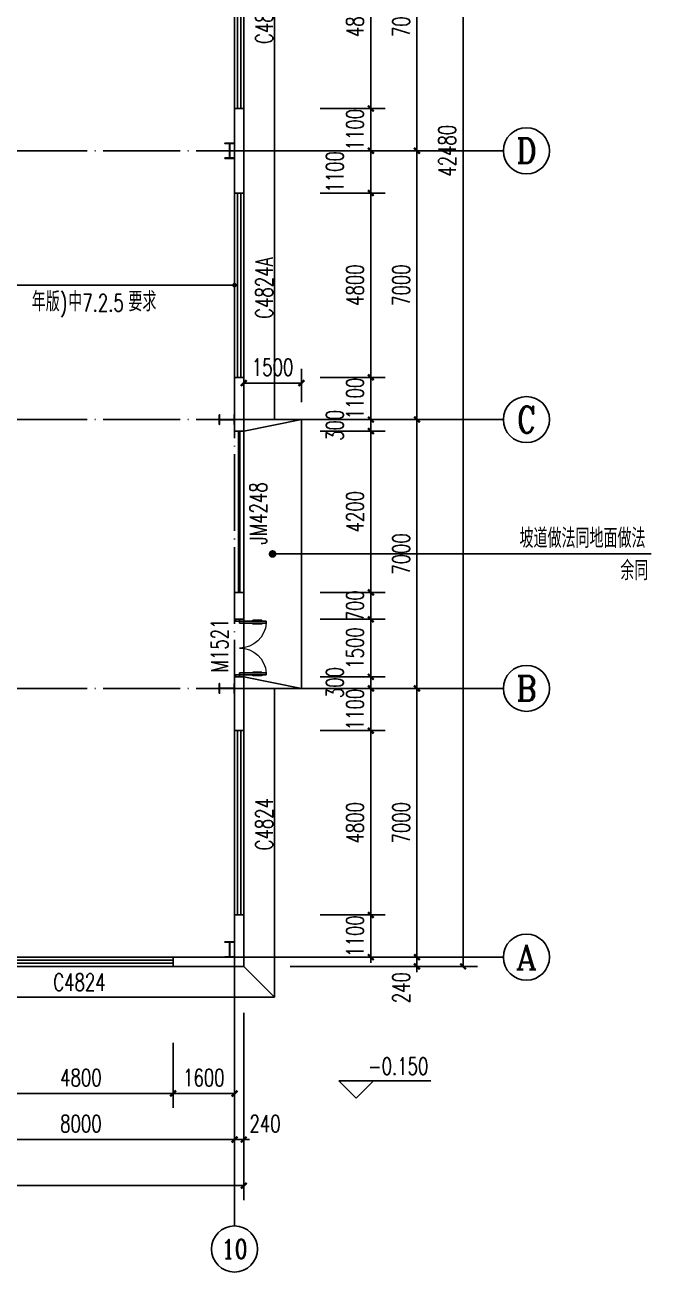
# Model space of a CAD drawing. Extents: x -16809 to 109341, y -15901 to 593582.
# Drawn here: x 72033 to 88335, y 427477 to 459954 of the extents above; entities that cross this region are included whole.
import ezdxf
from ezdxf.enums import TextEntityAlignment as Align

# ---------------------------------------------------------------- set-up
doc = ezdxf.new("R2010")
doc.units = 0
doc.header["$LTSCALE"] = 1000
doc.header["$MEASUREMENT"] = 0
doc.linetypes.add('DASH', pattern=[0.35, 0.25, -0.1])
doc.linetypes.add('DOTE', pattern=[2.42, 2, -0.2, 0.02, -0.2])
doc.layers.get('Defpoints').update_dxf_attribs({"color": 250})
for name, color, linetype in [('0 - 梁柱', 3, 'Continuous'), ('AXIS', 171, 'Continuous'), ('AXIS_TEXT', 7, 'Continuous'), ('DIM_ELEV', 171, 'Continuous'), ('DIM_LEAD', 171, 'Continuous'), ('DOTE', 14, 'DOTE'), ('GROUND', 150, 'Continuous'), ('PUB_DIM', 171, 'Continuous'), ('PUB_TEXT', 7, 'Continuous'), ('STAIR', 3, 'Continuous'), ('WALL-PARAPET', 6, 'Continuous'), ('WINDOW', 140, 'Continuous'), ('WINDOW_TEXT', 7, 'Continuous')]:
    doc.layers.add(name, color=color, linetype=linetype)
doc.styles.add('_TCH_AXIS', font='COMPLEX', dxfattribs={"bigfont": 'GBCBIG'})
doc.styles.add('_TCH_DIM', font='SIMPLEX', dxfattribs={"bigfont": 'GBCBIG'})
doc.styles.add('_TCH_DIM_T3', font='SIMPLEX', dxfattribs={"width": 0.705882, "bigfont": 'GBCBIG'})
doc.styles.add('_TCH_LABEL', font='COMPLEX', dxfattribs={"bigfont": 'GBCBIG'})
doc.styles.add('_TCH_WINDOW', font='SIMPLEX', dxfattribs={"bigfont": 'GBCBIG'})
doc.styles.add('COMPLEX', font='COMPLEX')
doc.dimstyles.new('_TCH_ARCH&&150', dxfattribs={"dimtxt": 446.25, "dimasz": 150, "dimexe": 375, "dimexo": 450, "dimgap": 189.375, "dimtad": 1, "dimdec": 0, "dimzin": 0, "dimdsep": 46, "dimtxsty": '_TCH_DIM_T3', "dimblk": 'ARCHTICK', "dimcen": 0.09, "dimclrt": 7, "dimazin": 2, "dimtfac": 1, "dimtdec": 0, "dimtix": 1, "dimtmove": 2, "dimatfit": 3, "dimfxl": 0, "dimtolj": 1, "dimtzin": 0, "dimarcsym": 0})

# ---------------------------------------------------------------- blocks, each defined once
blk = doc.blocks.new('A$C670E4FA6')
at = {"layer": '0 - 梁柱'}
h = blk.add_hatch(color=256, dxfattribs=at)
h.paths.add_polyline_path([(125, 0), (0, 0), (0, 12), (120, 12), (120, 200), (125, 200)])
h.paths.add_polyline_path([(250, 0), (125, 0), (125, 200), (130, 200), (130, 12), (250, 12)])
h.paths.add_polyline_path([(250, 388), (130, 388), (130, 200), (125, 200), (125, 400), (250, 400)])
h.paths.add_polyline_path([(125, 200), (120, 200), (120, 388), (0, 388), (0, 400), (125, 400)])
blk.add_lwpolyline([(0, 400), (0, 388), (120, 388), (120, 12), (0, 12), (0, 0), (250, 0), (250, 12), (130, 12), (130, 388), (250, 388), (250, 400)], close=True, dxfattribs=at)
blk = doc.blocks.new('_AXISO')
blk.add_circle((0, 0), 0.5)
at = {"layer": 'AXIS_TEXT', "style": 'COMPLEX', "width": 1.041667}
blk.add_attdef('A', text='', height=0.56, dxfattribs=at).set_placement((-0.25, -0.28), (0.25, -0.28), align=Align.FIT)
blk = doc.blocks.new('_ArchTick')
at = {"color": 0, "linetype": 'ByBlock', "const_width": 0.4}
blk.add_lwpolyline([(-0.5, -0.5), (0.5, 0.5)], dxfattribs=at)
blk = doc.blocks.new('*D51')
at = {"layer": 'AXIS', "color": 0, "lineweight": -2}
for p, q in [((5250, 434227), (5250, 429352)), ((77730, 434227), (77730, 429352)), ((5250, 429727), (77730, 429727))]:
    blk.add_line(p, q, dxfattribs=at)
at = {"layer": 'Defpoints', "color": 0}
for p in [(5250, 434677), (77730, 434677), (77730, 429727)]:
    blk.add_point(p, dxfattribs=at)
at = {"layer": 'AXIS', "color": 0, "lineweight": -2, "xscale": 150, "yscale": 150, "zscale": 150, "rotation": 180}
blk.add_blockref('_ArchTick', (5250, 429727), dxfattribs=at)
at = {"layer": 'AXIS', "color": 0, "lineweight": -2, "xscale": 150, "yscale": 150, "zscale": 150}
blk.add_blockref('_ArchTick', (77730, 429727), dxfattribs=at)
at = {"layer": 'AXIS', "color": 7, "insert": (41490, 430140), "char_height": 446.2, "attachment_point": 5, "style": '_TCH_DIM_T3'}
blk.add_mtext('\\A1;72480', dxfattribs=at)
blk = doc.blocks.new('*D61')
at = {"layer": 'AXIS', "color": 0, "lineweight": -2}
for p, q in [((69490, 434227), (69490, 430552)), ((77490, 434227), (77490, 430552)), ((69490, 430927), (77490, 430927))]:
    blk.add_line(p, q, dxfattribs=at)
at = {"layer": 'Defpoints', "color": 0}
for p in [(69490, 434677), (77490, 434677), (77490, 430927)]:
    blk.add_point(p, dxfattribs=at)
at = {"layer": 'AXIS', "color": 0, "lineweight": -2, "xscale": 150, "yscale": 150, "zscale": 150, "rotation": 180}
blk.add_blockref('_ArchTick', (69490, 430927), dxfattribs=at)
at = {"layer": 'AXIS', "color": 0, "lineweight": -2, "xscale": 150, "yscale": 150, "zscale": 150}
blk.add_blockref('_ArchTick', (77490, 430927), dxfattribs=at)
at = {"layer": 'AXIS', "color": 7, "insert": (73490, 431340), "char_height": 446.2, "attachment_point": 5, "style": '_TCH_DIM_T3'}
blk.add_mtext('\\A1;8000', dxfattribs=at)
blk = doc.blocks.new('*D62')
at = {"layer": 'AXIS', "color": 0, "lineweight": -2}
for p, q in [((77490, 434227), (77490, 430552)), ((77730, 434227), (77730, 430552)), ((77490, 430927), (77340, 430927)), ((77490, 430927), (77730, 430927)), ((77730, 430927), (77880, 430927))]:
    blk.add_line(p, q, dxfattribs=at)
at = {"layer": 'Defpoints', "color": 0}
for p in [(77490, 434677), (77730, 434677), (77730, 430927)]:
    blk.add_point(p, dxfattribs=at)
at = {"layer": 'AXIS', "color": 0, "lineweight": -2, "xscale": 150, "yscale": 150, "zscale": 150}
blk.add_blockref('_ArchTick', (77490, 430927), dxfattribs=at)
at = {"layer": 'AXIS', "color": 0, "lineweight": -2, "xscale": 150, "yscale": 150, "zscale": 150, "rotation": 180}
blk.add_blockref('_ArchTick', (77730, 430927), dxfattribs=at)
at = {"layer": 'AXIS', "color": 7, "insert": (78285, 431340), "char_height": 446.2, "attachment_point": 5, "style": '_TCH_DIM_T3'}
blk.add_mtext('\\A1;240', dxfattribs=at)
blk = doc.blocks.new('*D86')
at = {"layer": 'AXIS', "color": 0, "lineweight": -2}
for p, q in [((78940, 477917), (83815, 477917)), ((83440, 435437), (83440, 477917)), ((78940, 435437), (83815, 435437))]:
    blk.add_line(p, q, dxfattribs=at)
at = {"layer": 'Defpoints', "color": 0}
for p in [(78490, 477917), (83440, 477917), (78490, 435437)]:
    blk.add_point(p, dxfattribs=at)
at = {"layer": 'AXIS', "color": 0, "lineweight": -2, "xscale": 150, "yscale": 150, "zscale": 150}
for p, rotation in [((83440, 477917), 90), ((83440, 435437), 270)]:
    blk.add_blockref('_ArchTick', p, dxfattribs=dict(at, rotation=rotation))
at = {"layer": 'AXIS', "color": 7, "insert": (83028, 456677), "char_height": 446.2, "attachment_point": 5, "rotation": 90, "style": '_TCH_DIM_T3'}
blk.add_mtext('\\A1;42480', dxfattribs=at)
blk = doc.blocks.new('*D87')
at = {"layer": 'AXIS', "color": 0, "lineweight": -2}
for p, q in [((78940, 435677), (82615, 435677)), ((82240, 435677), (82240, 435827)), ((82240, 435437), (82240, 435677)), ((78940, 435437), (82615, 435437)), ((82240, 435437), (82240, 435287))]:
    blk.add_line(p, q, dxfattribs=at)
at = {"layer": 'Defpoints', "color": 0}
for p in [(78490, 435677), (82240, 435677), (78490, 435437)]:
    blk.add_point(p, dxfattribs=at)
at = {"layer": 'AXIS', "color": 0, "lineweight": -2, "xscale": 150, "yscale": 150, "zscale": 150}
for p, rotation in [((82240, 435677), 270), ((82240, 435437), 90)]:
    blk.add_blockref('_ArchTick', p, dxfattribs=dict(at, rotation=rotation))
at = {"layer": 'AXIS', "color": 7, "insert": (81828, 434882), "char_height": 446.2, "attachment_point": 5, "rotation": 90, "style": '_TCH_DIM_T3'}
blk.add_mtext('\\A1;240', dxfattribs=at)
blk = doc.blocks.new('*D88')
at = {"layer": 'AXIS', "color": 0, "lineweight": -2}
for p, q in [((78940, 442677), (82615, 442677)), ((82240, 435677), (82240, 442677)), ((78940, 435677), (82615, 435677))]:
    blk.add_line(p, q, dxfattribs=at)
at = {"layer": 'Defpoints', "color": 0}
for p in [(78490, 442677), (82240, 442677), (78490, 435677)]:
    blk.add_point(p, dxfattribs=at)
at = {"layer": 'AXIS', "color": 0, "lineweight": -2, "xscale": 150, "yscale": 150, "zscale": 150}
for p, rotation in [((82240, 442677), 90), ((82240, 435677), 270)]:
    blk.add_blockref('_ArchTick', p, dxfattribs=dict(at, rotation=rotation))
at = {"layer": 'AXIS', "color": 7, "insert": (81828, 439177), "char_height": 446.2, "attachment_point": 5, "rotation": 90, "style": '_TCH_DIM_T3'}
blk.add_mtext('\\A1;7000', dxfattribs=at)
blk = doc.blocks.new('*D89')
at = {"layer": 'AXIS', "color": 0, "lineweight": -2}
for p, q in [((78940, 449677), (82615, 449677)), ((82240, 442677), (82240, 449677)), ((78940, 442677), (82615, 442677))]:
    blk.add_line(p, q, dxfattribs=at)
at = {"layer": 'Defpoints', "color": 0}
for p in [(78490, 449677), (82240, 449677), (78490, 442677)]:
    blk.add_point(p, dxfattribs=at)
at = {"layer": 'AXIS', "color": 0, "lineweight": -2, "xscale": 150, "yscale": 150, "zscale": 150}
for p, rotation in [((82240, 449677), 90), ((82240, 442677), 270)]:
    blk.add_blockref('_ArchTick', p, dxfattribs=dict(at, rotation=rotation))
at = {"layer": 'AXIS', "color": 7, "insert": (81828, 446177), "char_height": 446.2, "attachment_point": 5, "rotation": 90, "style": '_TCH_DIM_T3'}
blk.add_mtext('\\A1;7000', dxfattribs=at)
blk = doc.blocks.new('*D90')
at = {"layer": 'AXIS', "color": 0, "lineweight": -2}
for p, q in [((78940, 456677), (82615, 456677)), ((82240, 449677), (82240, 456677)), ((78940, 449677), (82615, 449677))]:
    blk.add_line(p, q, dxfattribs=at)
at = {"layer": 'Defpoints', "color": 0}
for p in [(78490, 456677), (82240, 456677), (78490, 449677)]:
    blk.add_point(p, dxfattribs=at)
at = {"layer": 'AXIS', "color": 0, "lineweight": -2, "xscale": 150, "yscale": 150, "zscale": 150}
for p, rotation in [((82240, 456677), 90), ((82240, 449677), 270)]:
    blk.add_blockref('_ArchTick', p, dxfattribs=dict(at, rotation=rotation))
at = {"layer": 'AXIS', "color": 7, "insert": (81828, 453177), "char_height": 446.2, "attachment_point": 5, "rotation": 90, "style": '_TCH_DIM_T3'}
blk.add_mtext('\\A1;7000', dxfattribs=at)
blk = doc.blocks.new('*D91')
at = {"layer": 'AXIS', "color": 0, "lineweight": -2}
for p, q in [((78940, 463677), (82615, 463677)), ((82240, 456677), (82240, 463677)), ((78940, 456677), (82615, 456677))]:
    blk.add_line(p, q, dxfattribs=at)
at = {"layer": 'Defpoints', "color": 0}
for p in [(78490, 463677), (82240, 463677), (78490, 456677)]:
    blk.add_point(p, dxfattribs=at)
at = {"layer": 'AXIS', "color": 0, "lineweight": -2, "xscale": 150, "yscale": 150, "zscale": 150}
for p, rotation in [((82240, 463677), 90), ((82240, 456677), 270)]:
    blk.add_blockref('_ArchTick', p, dxfattribs=dict(at, rotation=rotation))
at = {"layer": 'AXIS', "color": 7, "insert": (81828, 460177), "char_height": 446.2, "attachment_point": 5, "rotation": 90, "style": '_TCH_DIM_T3'}
blk.add_mtext('\\A1;7000', dxfattribs=at)
blk = doc.blocks.new('$DorLib2D$00000213')
at = {"color": 0, "linetype": 'DASH', "const_width": 0.02}
blk.add_lwpolyline([(0.5, 0), (-0.5, 0)], dxfattribs=at)
blk = doc.blocks.new('$DorLib2D$00000011')
for p, q in [((-0.467, 0.471), (-0.467, -0.062)), ((-0.467, 0.471), (-0.433, 0.471)), ((-0.433, 0.471), (-0.433, 0.004)), ((0.433, 0.471), (0.433, 0.004)), ((0.467, 0.471), (0.433, 0.471)), ((0.467, 0.471), (0.467, -0.062)), ((-0.483, 0.396), (-0.467, 0.396)), ((-0.483, 0.235), (-0.467, 0.235)), ((-0.417, 0.396), (-0.433, 0.396)), ((-0.417, 0.235), (-0.433, 0.235)), ((0.417, 0.396), (0.433, 0.396)), ((0.417, 0.235), (0.433, 0.235)), ((0.483, 0.396), (0.467, 0.396)), ((0.483, 0.235), (0.467, 0.235)), ((-0.5, 0.004), (-0.433, 0.004)), ((-0.5, 0.004), (-0.5, -0.062)), ((0.5, 0.004), (0.433, 0.004)), ((0.5, 0.004), (0.5, -0.062)), ((-0.5, -0.062), (-0.467, -0.062)), ((0.5, -0.062), (0.467, -0.062))]:
    blk.add_line(p, q)
at = {"lineweight": 13}
for p, q in [((-0.483, 0.396), (-0.483, 0.235)), ((-0.417, 0.396), (-0.417, 0.235)), ((0.417, 0.396), (0.417, 0.235)), ((0.483, 0.396), (0.483, 0.235))]:
    blk.add_line(p, q, dxfattribs=at)
for centre, start, end in [((-0.467, 0.004), 0, 85.904), ((0.467, 0.004), 94.096, 180)]:
    blk.add_arc(centre, 0.467, start, end, dxfattribs=at)
blk = doc.blocks.new('$TCHSYS$WIN2D')
for p, q in [((-0.5, 0.5), (0.5, 0.5)), ((-0.5, 0.5), (-0.5, -0.5)), ((0.5, 0.5), (0.5, -0.5)), ((0.5, 0.1667), (-0.5, 0.1667)), ((0.5, -0.1667), (-0.5, -0.1667)), ((-0.5, -0.5), (0.5, -0.5))]:
    blk.add_line(p, q)
blk = doc.blocks.new('*D126')
at = {"layer": 'Defpoints', "color": 0}
for p in [(75890, 433897), (77490, 433897), (77490, 432127)]:
    blk.add_point(p, dxfattribs=at)
at = {"layer": 'PUB_DIM', "color": 0, "lineweight": -2}
for p, q in [((75890, 433447), (75890, 431752)), ((77490, 433447), (77490, 431752)), ((75890, 432127), (77490, 432127))]:
    blk.add_line(p, q, dxfattribs=at)
at = {"layer": 'PUB_DIM', "color": 0, "lineweight": -2, "xscale": 150, "yscale": 150, "zscale": 150, "rotation": 180}
blk.add_blockref('_ArchTick', (75890, 432127), dxfattribs=at)
at = {"layer": 'PUB_DIM', "color": 0, "lineweight": -2, "xscale": 150, "yscale": 150, "zscale": 150}
blk.add_blockref('_ArchTick', (77490, 432127), dxfattribs=at)
at = {"layer": 'PUB_DIM', "color": 7, "insert": (76690, 432540), "char_height": 446.2, "attachment_point": 5, "style": '_TCH_DIM_T3'}
blk.add_mtext('\\A1;1600', dxfattribs=at)
blk = doc.blocks.new('*D127')
at = {"layer": 'Defpoints', "color": 0}
for p in [(71090, 433897), (75890, 433897), (75890, 432127)]:
    blk.add_point(p, dxfattribs=at)
at = {"layer": 'PUB_DIM', "color": 0, "lineweight": -2}
for p, q in [((71090, 433447), (71090, 431752)), ((75890, 433447), (75890, 431752)), ((71090, 432127), (75890, 432127))]:
    blk.add_line(p, q, dxfattribs=at)
at = {"layer": 'PUB_DIM', "color": 0, "lineweight": -2, "xscale": 150, "yscale": 150, "zscale": 150, "rotation": 180}
blk.add_blockref('_ArchTick', (71090, 432127), dxfattribs=at)
at = {"layer": 'PUB_DIM', "color": 0, "lineweight": -2, "xscale": 150, "yscale": 150, "zscale": 150}
blk.add_blockref('_ArchTick', (75890, 432127), dxfattribs=at)
at = {"layer": 'PUB_DIM', "color": 7, "insert": (73490, 432540), "char_height": 446.2, "attachment_point": 5, "style": '_TCH_DIM_T3'}
blk.add_mtext('\\A1;4800', dxfattribs=at)
blk = doc.blocks.new('*D162')
at = {"layer": 'Defpoints', "color": 0}
for p in [(79270, 462577), (81040, 462577), (79270, 457777)]:
    blk.add_point(p, dxfattribs=at)
at = {"layer": 'PUB_DIM', "color": 0, "lineweight": -2}
for p, q in [((79720, 462577), (81415, 462577)), ((81040, 457777), (81040, 462577)), ((79720, 457777), (81415, 457777))]:
    blk.add_line(p, q, dxfattribs=at)
at = {"layer": 'PUB_DIM', "color": 0, "lineweight": -2, "xscale": 150, "yscale": 150, "zscale": 150}
for p, rotation in [((81040, 462577), 90), ((81040, 457777), 270)]:
    blk.add_blockref('_ArchTick', p, dxfattribs=dict(at, rotation=rotation))
at = {"layer": 'PUB_DIM', "color": 7, "insert": (80628, 460177), "char_height": 446.2, "attachment_point": 5, "rotation": 90, "style": '_TCH_DIM_T3'}
blk.add_mtext('\\A1;4800', dxfattribs=at)
blk = doc.blocks.new('*D163')
at = {"layer": 'Defpoints', "color": 0}
for p in [(79270, 457777), (81040, 457777), (79270, 456677)]:
    blk.add_point(p, dxfattribs=at)
at = {"layer": 'PUB_DIM', "color": 0, "lineweight": -2}
for p, q in [((81040, 457777), (81040, 457927)), ((79720, 457777), (81415, 457777)), ((81040, 456677), (81040, 457777)), ((79720, 456677), (81415, 456677)), ((81040, 456677), (81040, 456527))]:
    blk.add_line(p, q, dxfattribs=at)
at = {"layer": 'PUB_DIM', "color": 0, "lineweight": -2, "xscale": 150, "yscale": 150, "zscale": 150}
for p, rotation in [((81040, 457777), 270), ((81040, 456677), 90)]:
    blk.add_blockref('_ArchTick', p, dxfattribs=dict(at, rotation=rotation))
at = {"layer": 'PUB_DIM', "color": 7, "insert": (80628, 457227), "char_height": 446.2, "attachment_point": 5, "rotation": 90, "style": '_TCH_DIM_T3'}
blk.add_mtext('\\A1;1100', dxfattribs=at)
blk = doc.blocks.new('*D164')
at = {"layer": 'Defpoints', "color": 0}
for p in [(79270, 456677), (81040, 456677), (79270, 455577)]:
    blk.add_point(p, dxfattribs=at)
at = {"layer": 'PUB_DIM', "color": 0, "lineweight": -2}
for p, q in [((79720, 456677), (81415, 456677)), ((81040, 455577), (81040, 456677)), ((79720, 455577), (81415, 455577))]:
    blk.add_line(p, q, dxfattribs=at)
at = {"layer": 'PUB_DIM', "color": 0, "lineweight": -2, "xscale": 150, "yscale": 150, "zscale": 150}
for p, rotation in [((81040, 456677), 90), ((81040, 455577), 270)]:
    blk.add_blockref('_ArchTick', p, dxfattribs=dict(at, rotation=rotation))
at = {"layer": 'PUB_DIM', "color": 7, "insert": (80103, 456127), "char_height": 446.2, "attachment_point": 5, "rotation": 90, "style": '_TCH_DIM_T3'}
blk.add_mtext('\\A1;1100', dxfattribs=at)
blk = doc.blocks.new('*D165')
at = {"layer": 'Defpoints', "color": 0}
for p in [(79270, 455577), (81040, 455577), (79270, 450777)]:
    blk.add_point(p, dxfattribs=at)
at = {"layer": 'PUB_DIM', "color": 0, "lineweight": -2}
for p, q in [((79720, 455577), (81415, 455577)), ((81040, 450777), (81040, 455577)), ((79720, 450777), (81415, 450777))]:
    blk.add_line(p, q, dxfattribs=at)
at = {"layer": 'PUB_DIM', "color": 0, "lineweight": -2, "xscale": 150, "yscale": 150, "zscale": 150}
for p, rotation in [((81040, 455577), 90), ((81040, 450777), 270)]:
    blk.add_blockref('_ArchTick', p, dxfattribs=dict(at, rotation=rotation))
at = {"layer": 'PUB_DIM', "color": 7, "insert": (80628, 453177), "char_height": 446.2, "attachment_point": 5, "rotation": 90, "style": '_TCH_DIM_T3'}
blk.add_mtext('\\A1;4800', dxfattribs=at)
blk = doc.blocks.new('*D166')
at = {"layer": 'Defpoints', "color": 0}
for p in [(79270, 450777), (81040, 450777), (79270, 449677)]:
    blk.add_point(p, dxfattribs=at)
at = {"layer": 'PUB_DIM', "color": 0, "lineweight": -2}
for p, q in [((81040, 450777), (81040, 450927)), ((79720, 450777), (81415, 450777)), ((81040, 449677), (81040, 450777)), ((79720, 449677), (81415, 449677)), ((81040, 449677), (81040, 449527))]:
    blk.add_line(p, q, dxfattribs=at)
at = {"layer": 'PUB_DIM', "color": 0, "lineweight": -2, "xscale": 150, "yscale": 150, "zscale": 150}
for p, rotation in [((81040, 450777), 270), ((81040, 449677), 90)]:
    blk.add_blockref('_ArchTick', p, dxfattribs=dict(at, rotation=rotation))
at = {"layer": 'PUB_DIM', "color": 7, "insert": (80628, 450227), "char_height": 446.2, "attachment_point": 5, "rotation": 90, "style": '_TCH_DIM_T3'}
blk.add_mtext('\\A1;1100', dxfattribs=at)
blk = doc.blocks.new('*D167')
at = {"layer": 'Defpoints', "color": 0}
for p in [(79270, 449677), (81040, 449677), (79270, 449377)]:
    blk.add_point(p, dxfattribs=at)
at = {"layer": 'PUB_DIM', "color": 0, "lineweight": -2}
for p, q in [((81040, 449677), (81040, 449827)), ((79720, 449677), (81415, 449677)), ((81040, 449377), (81040, 449677)), ((79720, 449377), (81415, 449377)), ((81040, 449377), (81040, 449227))]:
    blk.add_line(p, q, dxfattribs=at)
at = {"layer": 'PUB_DIM', "color": 0, "lineweight": -2, "xscale": 150, "yscale": 150, "zscale": 150}
for p, rotation in [((81040, 449677), 270), ((81040, 449377), 90)]:
    blk.add_blockref('_ArchTick', p, dxfattribs=dict(at, rotation=rotation))
at = {"layer": 'PUB_DIM', "color": 7, "insert": (80103, 449527), "char_height": 446.2, "attachment_point": 5, "rotation": 90, "style": '_TCH_DIM_T3'}
blk.add_mtext('\\A1;300', dxfattribs=at)
blk = doc.blocks.new('*D168')
at = {"layer": 'Defpoints', "color": 0}
for p in [(79270, 449377), (81040, 449377), (79270, 445177)]:
    blk.add_point(p, dxfattribs=at)
at = {"layer": 'PUB_DIM', "color": 0, "lineweight": -2}
for p, q in [((79720, 449377), (81415, 449377)), ((81040, 445177), (81040, 449377)), ((79720, 445177), (81415, 445177))]:
    blk.add_line(p, q, dxfattribs=at)
at = {"layer": 'PUB_DIM', "color": 0, "lineweight": -2, "xscale": 150, "yscale": 150, "zscale": 150}
for p, rotation in [((81040, 449377), 90), ((81040, 445177), 270)]:
    blk.add_blockref('_ArchTick', p, dxfattribs=dict(at, rotation=rotation))
at = {"layer": 'PUB_DIM', "color": 7, "insert": (80628, 447277), "char_height": 446.2, "attachment_point": 5, "rotation": 90, "style": '_TCH_DIM_T3'}
blk.add_mtext('\\A1;4200', dxfattribs=at)
blk = doc.blocks.new('*D169')
at = {"layer": 'Defpoints', "color": 0}
for p in [(79270, 445177), (81040, 445177), (79270, 444477)]:
    blk.add_point(p, dxfattribs=at)
at = {"layer": 'PUB_DIM', "color": 0, "lineweight": -2}
for p, q in [((81040, 445177), (81040, 445327)), ((79720, 445177), (81415, 445177)), ((81040, 444477), (81040, 445177)), ((79720, 444477), (81415, 444477)), ((81040, 444477), (81040, 444327))]:
    blk.add_line(p, q, dxfattribs=at)
at = {"layer": 'PUB_DIM', "color": 0, "lineweight": -2, "xscale": 150, "yscale": 150, "zscale": 150}
for p, rotation in [((81040, 445177), 270), ((81040, 444477), 90)]:
    blk.add_blockref('_ArchTick', p, dxfattribs=dict(at, rotation=rotation))
at = {"layer": 'PUB_DIM', "color": 7, "insert": (80628, 444827), "char_height": 446.2, "attachment_point": 5, "rotation": 90, "style": '_TCH_DIM_T3'}
blk.add_mtext('\\A1;700', dxfattribs=at)
blk = doc.blocks.new('*D170')
at = {"layer": 'Defpoints', "color": 0}
for p in [(79270, 444477), (81040, 444477), (79270, 442977)]:
    blk.add_point(p, dxfattribs=at)
at = {"layer": 'PUB_DIM', "color": 0, "lineweight": -2}
for p, q in [((79720, 444477), (81415, 444477)), ((81040, 442977), (81040, 444477)), ((79720, 442977), (81415, 442977))]:
    blk.add_line(p, q, dxfattribs=at)
at = {"layer": 'PUB_DIM', "color": 0, "lineweight": -2, "xscale": 150, "yscale": 150, "zscale": 150}
for p, rotation in [((81040, 444477), 90), ((81040, 442977), 270)]:
    blk.add_blockref('_ArchTick', p, dxfattribs=dict(at, rotation=rotation))
at = {"layer": 'PUB_DIM', "color": 7, "insert": (80628, 443727), "char_height": 446.2, "attachment_point": 5, "rotation": 90, "style": '_TCH_DIM_T3'}
blk.add_mtext('\\A1;1500', dxfattribs=at)
blk = doc.blocks.new('*D171')
at = {"layer": 'Defpoints', "color": 0}
for p in [(79270, 442977), (79270, 442677), (81040, 442977)]:
    blk.add_point(p, dxfattribs=at)
at = {"layer": 'PUB_DIM', "color": 0, "lineweight": -2}
for p, q in [((81040, 442977), (81040, 443127)), ((79720, 442977), (81415, 442977)), ((79720, 442677), (81415, 442677)), ((81040, 442677), (81040, 442977)), ((81040, 442677), (81040, 442527))]:
    blk.add_line(p, q, dxfattribs=at)
at = {"layer": 'PUB_DIM', "color": 0, "lineweight": -2, "xscale": 150, "yscale": 150, "zscale": 150}
for p, rotation in [((81040, 442977), 270), ((81040, 442677), 90)]:
    blk.add_blockref('_ArchTick', p, dxfattribs=dict(at, rotation=rotation))
at = {"layer": 'PUB_DIM', "color": 7, "insert": (80103, 442827), "char_height": 446.2, "attachment_point": 5, "rotation": 90, "style": '_TCH_DIM_T3'}
blk.add_mtext('\\A1;300', dxfattribs=at)
blk = doc.blocks.new('*D172')
at = {"layer": 'Defpoints', "color": 0}
for p in [(79270, 442677), (81040, 442677), (79270, 441577)]:
    blk.add_point(p, dxfattribs=at)
at = {"layer": 'PUB_DIM', "color": 0, "lineweight": -2}
for p, q in [((79720, 442677), (81415, 442677)), ((81040, 442677), (81040, 442827)), ((81040, 441577), (81040, 442677)), ((79720, 441577), (81415, 441577)), ((81040, 441577), (81040, 441427))]:
    blk.add_line(p, q, dxfattribs=at)
at = {"layer": 'PUB_DIM', "color": 0, "lineweight": -2, "xscale": 150, "yscale": 150, "zscale": 150}
for p, rotation in [((81040, 442677), 270), ((81040, 441577), 90)]:
    blk.add_blockref('_ArchTick', p, dxfattribs=dict(at, rotation=rotation))
at = {"layer": 'PUB_DIM', "color": 7, "insert": (80628, 442127), "char_height": 446.2, "attachment_point": 5, "rotation": 90, "style": '_TCH_DIM_T3'}
blk.add_mtext('\\A1;1100', dxfattribs=at)
blk = doc.blocks.new('*D173')
at = {"layer": 'Defpoints', "color": 0}
for p in [(79270, 441577), (81040, 441577), (79270, 436777)]:
    blk.add_point(p, dxfattribs=at)
at = {"layer": 'PUB_DIM', "color": 0, "lineweight": -2}
for p, q in [((79720, 441577), (81415, 441577)), ((81040, 436777), (81040, 441577)), ((79720, 436777), (81415, 436777))]:
    blk.add_line(p, q, dxfattribs=at)
at = {"layer": 'PUB_DIM', "color": 0, "lineweight": -2, "xscale": 150, "yscale": 150, "zscale": 150}
for p, rotation in [((81040, 441577), 90), ((81040, 436777), 270)]:
    blk.add_blockref('_ArchTick', p, dxfattribs=dict(at, rotation=rotation))
at = {"layer": 'PUB_DIM', "color": 7, "insert": (80628, 439177), "char_height": 446.2, "attachment_point": 5, "rotation": 90, "style": '_TCH_DIM_T3'}
blk.add_mtext('\\A1;4800', dxfattribs=at)
blk = doc.blocks.new('*D174')
at = {"layer": 'Defpoints', "color": 0}
for p in [(79270, 436777), (81040, 436777), (79270, 435677)]:
    blk.add_point(p, dxfattribs=at)
at = {"layer": 'PUB_DIM', "color": 0, "lineweight": -2}
for p, q in [((81040, 436777), (81040, 436927)), ((79720, 436777), (81415, 436777)), ((81040, 435677), (81040, 436777)), ((79720, 435677), (81415, 435677)), ((81040, 435677), (81040, 435527))]:
    blk.add_line(p, q, dxfattribs=at)
at = {"layer": 'PUB_DIM', "color": 0, "lineweight": -2, "xscale": 150, "yscale": 150, "zscale": 150}
for p, rotation in [((81040, 436777), 270), ((81040, 435677), 90)]:
    blk.add_blockref('_ArchTick', p, dxfattribs=dict(at, rotation=rotation))
at = {"layer": 'PUB_DIM', "color": 7, "insert": (80628, 436227), "char_height": 446.2, "attachment_point": 5, "rotation": 90, "style": '_TCH_DIM_T3'}
blk.add_mtext('\\A1;1100', dxfattribs=at)
blk = doc.blocks.new('*D290')
at = {"layer": 'Defpoints', "color": 0}
for p in [(79230, 450627), (77730, 449677), (79230, 449677)]:
    blk.add_point(p, dxfattribs=at)
at = {"layer": 'PUB_DIM', "color": 0, "lineweight": -2}
for p, q in [((77730, 450127), (77730, 451002)), ((79230, 450127), (79230, 451002)), ((77730, 450627), (79230, 450627))]:
    blk.add_line(p, q, dxfattribs=at)
at = {"layer": 'PUB_DIM', "color": 0, "lineweight": -2, "xscale": 150, "yscale": 150, "zscale": 150, "rotation": 180}
blk.add_blockref('_ArchTick', (77730, 450627), dxfattribs=at)
at = {"layer": 'PUB_DIM', "color": 0, "lineweight": -2, "xscale": 150, "yscale": 150, "zscale": 150}
blk.add_blockref('_ArchTick', (79230, 450627), dxfattribs=at)
at = {"layer": 'PUB_DIM', "color": 7, "insert": (78480, 451040), "char_height": 446.2, "attachment_point": 5, "style": '_TCH_DIM_T3'}
blk.add_mtext('\\A1;1500', dxfattribs=at)

msp = doc.modelspace()

# ---------------------------------------------------------------- linework, layer by layer
at = {"layer": 'AXIS'}
for p, q in [((78490.2, 456677), (84490.2, 456677)), ((78490.2, 449677), (84490.2, 449677)), ((78490.2, 442677), (84490.2, 442677)), ((78490.2, 435677), (84490.2, 435677)), ((77490.2, 434677), (77490.2, 428677))]:
    msp.add_line(p, q, dxfattribs=at)
at = {"layer": 'DIM_ELEV'}
for p, q in [((80655.5, 432008.3), (80205.5, 432458.3)), ((80205.5, 432458.3), (82605, 432458.3)), ((80655.5, 432008.3), (81105.5, 432458.3))]:
    msp.add_line(p, q, dxfattribs=at)
at = {"layer": 'DIM_LEAD'}
for p, q in [((75628.6, 453177), (65628.6, 453177)), ((77490.2, 453177), (75628.6, 453177)), ((78480.2, 446177), (84735.5, 446177)), ((84735.5, 446177), (88335.3, 446177))]:
    msp.add_line(p, q, dxfattribs=at)
for points, const_width in [([(77520.2, 453177, 1), (77460.2, 453177, 1)], 60), ([(78430.2, 446177, 1), (78530.2, 446177, 1)], 100)]:
    msp.add_lwpolyline(points, format="xyb", close=True, dxfattribs=dict(at, const_width=const_width))
at = {"layer": 'DOTE'}
for p, q in [((77490.2, 434677), (77490.2, 478677)), ((78490.2, 456677), (4490.2, 456677)), ((78490.2, 449677), (4490.2, 449677)), ((78490.2, 442677), (4490.2, 442677)), ((78490.2, 435677), (4490.2, 435677))]:
    msp.add_line(p, q, dxfattribs=at)
at = {"layer": 'GROUND'}
for p, q in [((77730.2, 449677), (77730.2, 463677)), ((78530.2, 449677), (78530.2, 463677)), ((77730.2, 435437), (77730.2, 442677)), ((78530.2, 434637), (78530.2, 442677)), ((45490.2, 435437), (77730.2, 435437)), ((77730.2, 435437), (78530.2, 434637)), ((45490.2, 434637), (78530.2, 434637))]:
    msp.add_line(p, q, dxfattribs=at)
at = {"layer": 'STAIR'}
for p, q in [((79230.2, 449677), (77730.2, 449677)), ((77730.2, 442677), (77730.2, 449677)), ((77730.2, 449377), (79230.2, 449677)), ((79230.2, 442677), (79230.2, 449677)), ((77730.2, 442977), (79230.2, 442677)), ((79230.2, 442677), (77730.2, 442677))]:
    msp.add_line(p, q, dxfattribs=at)
at = {"layer": 'WALL-PARAPET'}
for p, q in [((77490.2, 457777), (77490.2, 455577)), ((77730.2, 457777), (77490.2, 457777)), ((77730.2, 455577), (77730.2, 457777)), ((77490.2, 455577), (77730.2, 455577)), ((77490.2, 450777), (77490.2, 449377)), ((77730.2, 450777), (77490.2, 450777)), ((77730.2, 449377), (77730.2, 450777)), ((77490.2, 449377), (77730.2, 449377)), ((77490.2, 445177), (77490.2, 444477)), ((77730.2, 445177), (77490.2, 445177)), ((77730.2, 444477), (77730.2, 445177)), ((77490.2, 444477), (77730.2, 444477)), ((77490.2, 442977), (77490.2, 441577)), ((77730.2, 442977), (77490.2, 442977)), ((77730.2, 441577), (77730.2, 442977)), ((77490.2, 441577), (77730.2, 441577)), ((77730.2, 436777), (77490.2, 436777)), ((77490.2, 436777), (77490.2, 435677)), ((77730.2, 435437), (77730.2, 436777)), ((77490.2, 435677), (75890.2, 435677)), ((75890.2, 435677), (75890.2, 435437)), ((75890.2, 435437), (77730.2, 435437))]:
    msp.add_line(p, q, dxfattribs=at)
at = {"layer": 'WINDOW'}
for p, q in [((77730.2, 449377), (77730.2, 445177)), ((77730.2, 444477), (77730.2, 442977))]:
    msp.add_line(p, q, dxfattribs=at)

# ---------------------------------------------------------------- block references
at = {"layer": '0 - 梁柱', "xscale": -1}
for p in [(77490.2, 456477), (77490.2, 435677)]:
    msp.add_blockref('A$C670E4FA6', p, dxfattribs=at)
at = {"layer": '0 - 梁柱', "xscale": -1, "rotation": 90}
for p in [(77490.2, 449802), (77490.2, 442802)]:
    msp.add_blockref('A$C670E4FA6', p, dxfattribs=at)
at = {"layer": 'AXIS'}
ref = msp.add_blockref('_AXISO', (85090.2, 456677), dxfattribs=dict(at, xscale=1200, yscale=1200, zscale=1200))
ref.add_attrib('A', 'D', dxfattribs={"layer": 'AXIS_TEXT', "height": 652.9, "style": '_TCH_AXIS'}).set_placement((84825.9, 456350.6), (85354.5, 456350.6), align=Align.FIT)
ref = msp.add_blockref('_AXISO', (85090.2, 449677), dxfattribs=dict(at, xscale=1200, yscale=1200, zscale=1200))
ref.add_attrib('A', 'C', dxfattribs={"layer": 'AXIS_TEXT', "height": 683.5, "style": '_TCH_AXIS'}).set_placement((84846.1, 449335.3), (85334.3, 449335.3), align=Align.FIT)
ref = msp.add_blockref('_AXISO', (85090.2, 442677), dxfattribs=dict(at, xscale=1200, yscale=1200, zscale=1200))
ref.add_attrib('A', 'B', dxfattribs={"layer": 'AXIS_TEXT', "height": 652.9, "style": '_TCH_AXIS'}).set_placement((84825.9, 442350.6), (85354.5, 442350.6), align=Align.FIT)
ref = msp.add_blockref('_AXISO', (85090.2, 435677), dxfattribs=dict(at, xscale=1200, yscale=1200, zscale=1200))
ref.add_attrib('A', 'A', dxfattribs={"layer": 'AXIS_TEXT', "height": 637.8, "style": '_TCH_AXIS'}).set_placement((84816.9, 435358.1), (85363.5, 435358.1), align=Align.FIT)
ref = msp.add_blockref('_AXISO', (77490.2, 428077), dxfattribs=dict(at, xscale=1200, yscale=1200, zscale=1200))
ref.add_attrib('A', '10', dxfattribs={"layer": 'AXIS_TEXT', "height": 492.67, "style": '_TCH_AXIS'}).set_placement((77150, 427830.7), (77830.4, 427830.7), align=Align.FIT)
at = {"layer": 'WINDOW'}
ref = msp.add_blockref('$TCHSYS$WIN2D', (77610.2, 460177), dxfattribs=dict(at, xscale=4800, yscale=-240, zscale=4800, rotation=270))
ref.add_attrib('A', 'C4824', (78485.8, 459457), dxfattribs={"layer": 'WINDOW_TEXT', "height": 446.25, "rotation": 90, "style": '_TCH_WINDOW', "width": 0.705882})
ref = msp.add_blockref('$TCHSYS$WIN2D', (77610.2, 453177), dxfattribs=dict(at, xscale=4800, yscale=-240, zscale=4800, rotation=270))
ref.add_attrib('A', 'C4824A', (78485.8, 452299.5), dxfattribs={"layer": 'WINDOW_TEXT', "height": 446.25, "rotation": 90, "style": '_TCH_WINDOW', "width": 0.705882})
ref = msp.add_blockref('$DorLib2D$00000213', (77610.2, 447277), dxfattribs=dict(at, xscale=4200, yscale=-4200, zscale=4200, rotation=270))
ref.add_attrib('A', 'JM4248', (78332.4, 446422), dxfattribs={"layer": 'WINDOW_TEXT', "height": 446.25, "rotation": 90, "style": '_TCH_WINDOW', "width": 0.705882})
ref = msp.add_blockref('$DorLib2D$00000011', (77610.2, 443727), dxfattribs=dict(at, xscale=-1500, yscale=1500, zscale=-1500, rotation=270))
ref.add_attrib('A', 'M1521', (77326.1, 443089.5), dxfattribs={"layer": 'WINDOW_TEXT', "height": 446.25, "rotation": 90, "style": '_TCH_WINDOW', "width": 0.705882})
ref = msp.add_blockref('$TCHSYS$WIN2D', (77610.2, 439177), dxfattribs=dict(at, xscale=4800, yscale=-240, zscale=4800, rotation=270))
ref.add_attrib('A', 'C4824', (78485.8, 438457), dxfattribs={"layer": 'WINDOW_TEXT', "height": 446.25, "rotation": 90, "style": '_TCH_WINDOW', "width": 0.705882})
ref = msp.add_blockref('$TCHSYS$WIN2D', (73490.2, 435557), dxfattribs=dict(at, xscale=4800, yscale=-240, zscale=4800, rotation=179.9999999999999))
ref.add_attrib('A', 'C4824', (72770.2, 434801.4), dxfattribs={"layer": 'WINDOW_TEXT', "height": 446.25, "rotation": 360, "style": '_TCH_WINDOW', "width": 0.705882})

# ---------------------------------------------------------------- texts
at = {"layer": 'PUB_TEXT'}
for s, height, style, p in [('年版', 506.38, '_TCH_DIM', (72210.5, 452494.5)), ('中', 506.4, '_TCH_DIM', (73157.8, 452494.5)), ('要求', 506.38, '_TCH_DIM', (74726.4, 452494.5)), ('坡道做法同地面做法', 506.38, '_TCH_LABEL', (84910.5, 446334.5)), ('余同', 506.38, '_TCH_LABEL', (87535.5, 445494.5))]:
    msp.add_text(s, height=height, dxfattribs=dict(at, style=style)).set_placement(p)
at = {"layer": 'PUB_TEXT', "style": '_TCH_DIM', "width": 0.705882}
for s, height, p in [(')', 446.2, (72947.8, 452494.5)), ('7.2.5', 446.25, (73526.4, 452494.5)), ('-0.150', 446.25, (80970, 432615.8))]:
    msp.add_text(s, height=height, dxfattribs=at).set_placement(p)

# ---------------------------------------------------------------- dimensions: what is measured, and where the dimension line sits
at = {"layer": 'AXIS'}
for p1, p2, distance, picture, middle in [((78490.2, 435437), (78490.2, 477917), -4950, '*D86', (83027.7, 456677)), ((78490.2, 456677), (78490.2, 463677), -3750, '*D91', (81827.7, 460177)), ((78490.2, 449677), (78490.2, 456677), -3750, '*D90', (81827.7, 453177)), ((78490.2, 442677), (78490.2, 449677), -3750, '*D89', (81827.7, 446177)), ((78490.2, 435677), (78490.2, 442677), -3750, '*D88', (81827.7, 439177)), ((5250.2, 434677), (77730.2, 434677), -4950, '*D51', (41490.2, 430139.5)), ((69490.2, 434677), (77490.2, 434677), -3750, '*D61', (73490.2, 431339.5))]:
    dim = msp.add_aligned_dim(p1=p1, p2=p2, distance=distance, dimstyle='_TCH_ARCH&&150', dxfattribs=at)
    dim.commit()
    dim.dimension.update_dxf_attribs({"geometry": picture, "text_midpoint": middle})
for base, p1, p2, angle, picture, middle in [((82240.2, 435677), (78490.2, 435437), (78490.2, 435677), 90, '*D87', (81827.7, 434882)), ((77730.2, 430927), (77490.2, 434677), (77730.2, 434677), 0, '*D62', (78285.2, 431339.5))]:
    dim = msp.add_linear_dim(base=base, p1=p1, p2=p2, angle=angle, dimstyle='_TCH_ARCH&&150', dxfattribs=at)
    dim.commit()
    dim.dimension.update_dxf_attribs({"geometry": picture, "text_midpoint": middle, "dimtype": 161})
at = {"layer": 'PUB_DIM'}
for p1, p2, distance, picture, middle in [((79270.2, 457777), (79270.2, 462577), -1770, '*D162', (80627.7, 460177)), ((79270.2, 456677), (79270.2, 457777), -1770, '*D163', (80627.7, 457227)), ((79270.2, 450777), (79270.2, 455577), -1770, '*D165', (80627.7, 453177)), ((77730.2, 449677), (79230.2, 449677), 950, '*D290', (78480.2, 451039.5)), ((79270.2, 449677), (79270.2, 450777), -1770, '*D166', (80627.7, 450227)), ((79270.2, 445177), (79270.2, 449377), -1770, '*D168', (80627.7, 447277)), ((79270.2, 444477), (79270.2, 445177), -1770, '*D169', (80627.7, 444827)), ((79270.2, 442977), (79270.2, 444477), -1770, '*D170', (80627.7, 443727)), ((79270.2, 441577), (79270.2, 442677), -1770, '*D172', (80627.7, 442127)), ((79270.2, 436777), (79270.2, 441577), -1770, '*D173', (80627.7, 439177)), ((79270.2, 435677), (79270.2, 436777), -1770, '*D174', (80627.7, 436227)), ((71090.2, 433897), (75890.2, 433897), -1770, '*D127', (73490.2, 432539.5)), ((75890.2, 433897), (77490.2, 433897), -1770, '*D126', (76690.2, 432539.5))]:
    dim = msp.add_aligned_dim(p1=p1, p2=p2, distance=distance, dimstyle='_TCH_ARCH&&150', dxfattribs=at)
    dim.commit()
    dim.dimension.update_dxf_attribs({"geometry": picture, "text_midpoint": middle})
for base, p1, p2, picture, middle in [((81040.2, 456677), (79270.2, 455577), (79270.2, 456677), '*D164', (80102.7, 456127)), ((81040.2, 449677), (79270.2, 449377), (79270.2, 449677), '*D167', (80102.7, 449527)), ((81040.2, 442977), (79270.2, 442677), (79270.2, 442977), '*D171', (80102.7, 442827))]:
    dim = msp.add_linear_dim(base=base, p1=p1, p2=p2, angle=90, dimstyle='_TCH_ARCH&&150', dxfattribs=at)
    dim.commit()
    dim.dimension.update_dxf_attribs({"geometry": picture, "text_midpoint": middle, "dimtype": 161})

doc.saveas('drawing.dxf')
